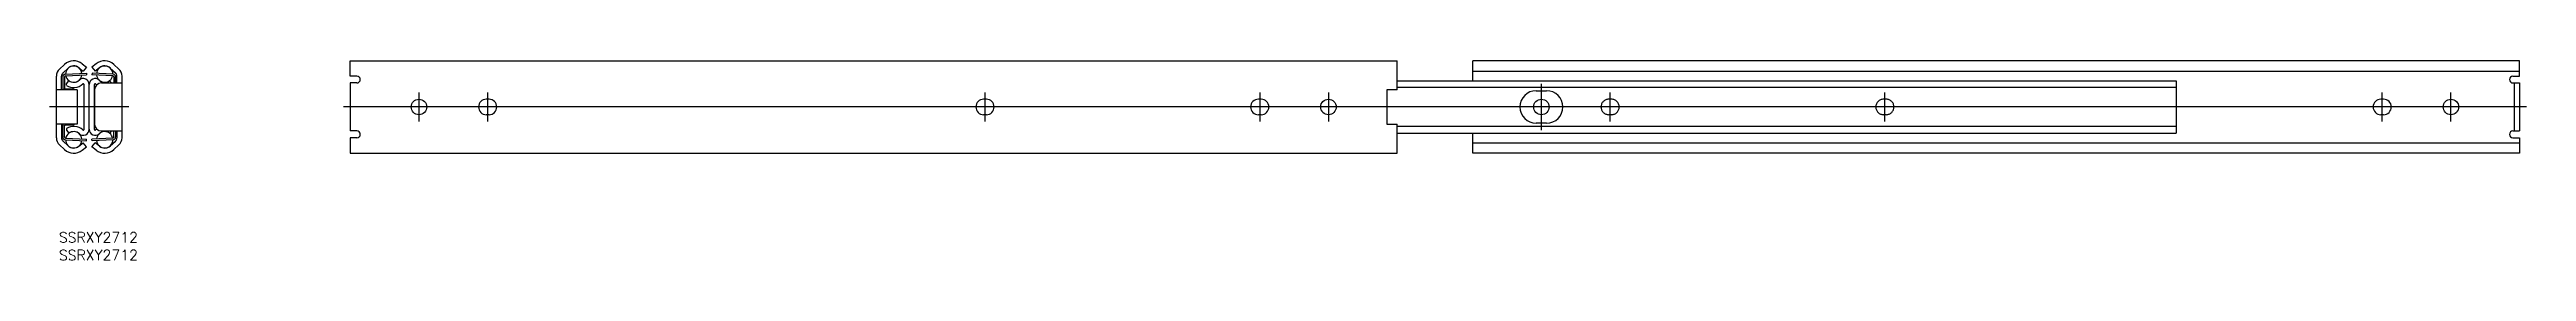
# Model space of a CAD drawing. Extents: x -2 to 719, y -45 to 14.
import ezdxf

# ---------------------------------------------------------------- set-up
doc = ezdxf.new("R2010")
doc.units = 0
doc.linetypes.add('CENTER', pattern=[50.8, 31.75, -6.35, 6.35, -6.35])
doc.linetypes.add('DASHED', pattern=[19.05, 12.7, -6.35])
doc.layers.get('0').update_dxf_attribs({"linetype": 'CONTINUOUS'})
doc.layers.add('CENTER', color=1, linetype='CENTER')
doc.styles.get("Standard").update_dxf_attribs({"font": 'txt.shx', "height": 3, "bigfont": 'bigfont.shx'})

# ---------------------------------------------------------------- blocks, each defined once
blk = doc.blocks.new('*U2')
at = {"color": 7, "linetype": 'CONTINUOUS'}
blk.add_text('SSRXY2712', height=3, dxfattribs=at).set_placement((0.71, -39.58))
blk = doc.blocks.new('*U3')
at = {"color": 7, "linetype": 'CONTINUOUS'}
blk.add_text('SSRXY2712', height=3, dxfattribs=at).set_placement((0.71, -44.77))

msp = doc.modelspace()

# ---------------------------------------------------------------- linework, layer by layer
at = {"color": 7, "linetype": 'CONTINUOUS'}
for p, q in [((0, -9), (0, 9)), ((2.38, 12.45), (0.9, 11.07)), ((1.5, 5), (1.5, 9)), ((1.85, 8.77), (1.85, 5.55)), ((3.4, 11.35), (1.92, 9.97)), ((2.35, 8.77), (2.35, 5.55)), ((2.61, 9.57), (8.73, 9.89)), ((2.63, 9.07), (8.75, 9.39)), ((2.95, 6.8), (3.62, 7.68)), ((6.57, 11.46), (7.82, 10.45)), ((7.51, 12.63), (8.76, 11.62)), ((8.76, 11.62), (7.82, 10.45)), ((8.73, 9.89), (8.75, 9.39)), ((11.59, 12.63), (10.34, 11.62)), ((10.34, 11.62), (11.28, 10.45)), ((10.37, 9.89), (10.35, 9.39)), ((16.47, 9.07), (10.35, 9.39)), ((16.49, 9.57), (10.37, 9.89)), ((12.53, 11.46), (11.28, 10.45)), ((16, 7), (15.48, 7.68)), ((15.7, 11.35), (17.18, 9.97)), ((16.72, 12.45), (18.2, 11.07)), ((16.75, 8.77), (16.75, 7)), ((17.25, 7), (17.25, 8.77)), ((17.6, 7), (17.6, 9)), ((19.1, -9), (19.1, 9)), ((85.55, 13.5), (390.35, 13.5)), ((85.55, 9), (85.55, 13.5)), ((87.48, 9), (85.55, 9)), ((390.35, 5), (390.35, 13.5)), ((390.35, 7.68), (617.15, 7.68)), ((717.15, 13.5), (412.35, 13.5)), ((412.35, 7.67), (412.35, 13.5)), ((412.35, 10.45), (717.15, 10.45)), ((617.15, 7.68), (617.15, -7.68)), ((715.21, 9), (717.15, 9)), ((717.15, 9), (717.15, 13.5)), ((6, 5), (0, 5)), ((2.65, 5.25), (4.55, 5.25)), ((2.95, 6.32), (2.95, 6.8)), ((6, 5), (6, -5)), ((8.05, -6.57), (8.05, 6.57)), ((9.55, -6.52), (9.55, 6.52)), ((9.55, -6.52), (9.55, 6.52)), ((11.05, -6.57), (11.05, 6.57)), ((11.1, 5), (11.1, -5)), ((13.1, 7), (19.1, 7)), ((87.48, 7), (85.55, 7)), ((85.55, 7), (85.55, -7)), ((125.95, 2.25), (125.15, 2.25)), ((270.75, 2.25), (269.95, 2.25)), ((350.75, 2.25), (349.95, 2.25)), ((387.35, 5), (387.35, -5)), ((390.35, 5), (387.35, 5)), ((617.15, 5.7), (390.35, 5.7)), ((430.85, 4.75), (433.85, 4.75)), ((677.55, 2.25), (676.75, 2.25)), ((715.21, 7), (717.15, 7)), ((715.6, 7), (715.6, -7)), ((717.15, 7), (717.15, -7)), ((6, -5), (0, -5)), ((1.5, -5), (1.5, -9)), ((1.85, -8.77), (1.85, -5.55)), ((2.35, -8.77), (2.35, -5.55)), ((2.65, -5.25), (4.55, -5.25)), ((2.95, -6.32), (2.95, -6.8)), ((2.95, -6.8), (3.62, -7.68)), ((13.1, -7), (19.1, -7)), ((16, -7), (15.48, -7.68)), ((16.75, -8.77), (16.75, -7)), ((17.25, -7), (17.25, -8.77)), ((17.6, -7), (17.6, -9)), ((87.48, -7), (85.55, -7)), ((125.95, -2.25), (125.15, -2.25)), ((270.75, -2.25), (269.95, -2.25)), ((350.75, -2.25), (349.95, -2.25)), ((387.35, -5), (390.35, -5)), ((390.35, -13.5), (390.35, -5)), ((617.15, -5.7), (390.35, -5.7)), ((433.85, -4.75), (430.85, -4.75)), ((677.55, -2.25), (676.75, -2.25)), ((715.21, -7), (717.15, -7)), ((2.38, -12.45), (0.9, -11.07)), ((3.4, -11.35), (1.92, -9.97)), ((2.61, -9.57), (8.73, -9.89)), ((2.63, -9.07), (8.75, -9.39)), ((6.57, -11.46), (7.82, -10.45)), ((7.51, -12.63), (8.76, -11.62)), ((8.76, -11.62), (7.82, -10.45)), ((8.73, -9.89), (8.75, -9.39)), ((10.34, -11.62), (11.28, -10.45)), ((11.59, -12.63), (10.34, -11.62)), ((16.47, -9.07), (10.35, -9.39)), ((10.37, -9.89), (10.35, -9.39)), ((16.49, -9.57), (10.37, -9.89)), ((12.53, -11.46), (11.28, -10.45)), ((15.7, -11.35), (17.18, -9.97)), ((16.72, -12.45), (18.2, -11.07)), ((87.48, -9), (85.55, -9)), ((85.55, -9), (85.55, -13.5)), ((85.55, -13.5), (390.35, -13.5)), ((390.35, -7.68), (617.15, -7.68)), ((412.35, -13.5), (412.35, -7.67)), ((412.35, -10.45), (717.15, -10.45)), ((717.15, -13.5), (412.35, -13.5)), ((715.21, -9), (717.15, -9)), ((717.15, -9), (717.15, -13.5))]:
    msp.add_line(p, q, dxfattribs=at)
at = {"color": 3, "linetype": 'DASHED'}
for p, q in [((452.75, 2.25), (451.95, 2.25)), ((532.75, 2.25), (531.95, 2.25)), ((452.75, -2.25), (451.95, -2.25)), ((532.75, -2.25), (531.95, -2.25))]:
    msp.add_line(p, q, dxfattribs=at)
at = {"color": 7, "linetype": 'CONTINUOUS'}
for centre in [(105.55, 0), (370.35, 0), (432.35, 0), (697.15, 0)]:
    msp.add_circle(centre, 2.25, dxfattribs=at)
for centre, radius, start, end in [((2.82, 9), 2.82, 132.99993, 180), ((2.82, 9), 1.32, 133.1022, 180), ((2.65, 8.77), 0.8, 93, 180), ((2.65, 8.77), 0.3, 93, 180), ((5.05, 9.58), 3.92, 51.00021, 132.99973), ((5.05, 9.58), 2.38, 5.81017, 180.18984), ((5.05, 9.58), 2.38, 192.26824, 353.73175), ((5.05, 9.58), 2.42, 51.00021, 132.99973), ((5.05, 9.58), 2.38, 233.00002, 312.09324), ((7.82, 6.56), 1.73, 358.95297, 133.03074), ((11.28, 6.56), 1.73, 46.96926, 181.04703), ((14.05, 9.58), 3.92, 47.00027, 128.99979), ((14.05, 9.58), 2.38, 359.81016, 174.18983), ((14.05, 9.58), 2.38, 186.26825, 347.73176), ((14.05, 9.58), 2.38, 227.90676, 306.99998), ((14.05, 9.58), 2.42, 47.00027, 128.99979), ((16.45, 8.77), 0.3, 0, 87), ((16.45, 8.77), 0.8, 0, 87), ((16.28, 9), 1.32, 0, 46.8978), ((16.28, 9), 2.82, 0, 47.00007), ((87.48, 8), 1, 270, 90), ((715.21, 8), 1, 90, 270), ((2.65, 5.55), 0.8, 180, 223.47743), ((2.65, 5.55), 0.3, 180, 270.00983), ((5.05, 9.58), 3.88, 237.28536, 312.59898), ((4.55, 4.45), 0.8, 43.35556, 90.00983), ((7.82, 6.56), 0.226, 2.85201, 130.57053), ((11.28, 6.56), 0.226, 49.42947, 177.14799), ((13.1, 5), 2, 90, 180), ((14.05, 9.58), 3.88, 227.40102, 233.4607), ((125.15, 0), 2.25, 90, 270), ((125.95, 0), 2.25, 270, 90), ((269.95, 0), 2.25, 90, 270), ((270.75, 0), 2.25, 270, 90), ((349.95, 0), 2.25, 90, 270), ((350.75, 0), 2.25, 270, 90), ((430.85, 0), 4.75, 90, 270), ((433.85, 0), 4.75, 270, 90), ((676.75, 0), 2.25, 90, 270), ((677.55, 0), 2.25, 270, 90), ((2.65, -5.55), 0.8, 136.52257, 180), ((2.65, -5.55), 0.3, 89.99017, 180), ((5.05, -9.58), 2.38, 6.26825, 167.73176), ((5.05, -9.58), 3.88, 47.40102, 122.71464), ((5.05, -9.58), 2.38, 47.90676, 126.99998), ((4.55, -4.45), 0.8, 269.99017, 316.64444), ((7.82, -6.56), 1.73, 226.96926, 1.04703), ((7.82, -6.56), 0.226, 229.42947, 357.14799), ((11.28, -6.56), 1.73, 178.95297, 313.03074), ((11.28, -6.56), 0.226, 182.85201, 310.57053), ((13.1, -5), 2, 180, 270), ((14.05, -9.58), 3.88, 126.5393, 132.59898), ((14.05, -9.58), 2.38, 12.26824, 173.73175), ((14.05, -9.58), 2.38, 53.00002, 132.09324), ((87.48, -8), 1, 270, 90), ((715.21, -8), 1, 90, 270), ((2.82, -9), 2.82, 180, 227.00007), ((2.82, -9), 1.32, 180, 226.8978), ((2.65, -8.77), 0.8, 180, 267), ((2.65, -8.77), 0.3, 180, 267), ((5.05, -9.58), 3.92, 227.00027, 308.99979), ((5.05, -9.58), 2.38, 179.81016, 354.18983), ((5.05, -9.58), 2.42, 227.00027, 308.99979), ((14.05, -9.58), 3.92, 231.00021, 312.99973), ((14.05, -9.58), 2.38, 185.81017, 0.18984), ((14.05, -9.58), 2.42, 231.00021, 312.99973), ((16.45, -8.77), 0.3, 273, 0), ((16.45, -8.77), 0.8, 273, 0), ((16.28, -9), 1.32, 313.1022, 0), ((16.28, -9), 2.82, 312.99993, 0)]:
    msp.add_arc(centre, radius, start, end, dxfattribs=at)
at = {"color": 3, "linetype": 'DASHED'}
for centre, start, end in [((451.95, 0), 90, 270), ((452.75, 0), 270, 90), ((531.95, 0), 90, 270), ((532.75, 0), 270, 90)]:
    msp.add_arc(centre, 2.25, start, end, dxfattribs=at)
at = {"layer": 'CENTER', "color": 1, "linetype": 'CENTER'}
for p, q in [((21.1, 0), (-2, 0)), ((105.55, 4.25), (105.55, -4.25)), ((125.55, 4.25), (125.55, -4.25)), ((270.35, 4.25), (270.35, -4.25)), ((350.35, 4.25), (350.35, -4.25)), ((370.35, 4.25), (370.35, -4.25)), ((370.35, 2.25), (370.35, -2.25)), ((432.35, -6.75), (432.35, 6.75)), ((452.35, -4.25), (452.35, 4.25)), ((532.35, -4.25), (532.35, 4.25)), ((677.15, -4.25), (677.15, 4.25)), ((697.15, -4.25), (697.15, 4.25))]:
    msp.add_line(p, q, dxfattribs=at)
at = {"layer": 'CENTER', "color": 1, "linetype": 'CONTINUOUS'}
msp.add_line((719.15, 0), (83.55, 0), dxfattribs=at)

# ---------------------------------------------------------------- block references
at = {"color": 7, "linetype": 'CONTINUOUS'}
for name in ['*U2', '*U3']:
    msp.add_blockref(name, (0, 0), dxfattribs=at)

doc.saveas('drawing.dxf')
